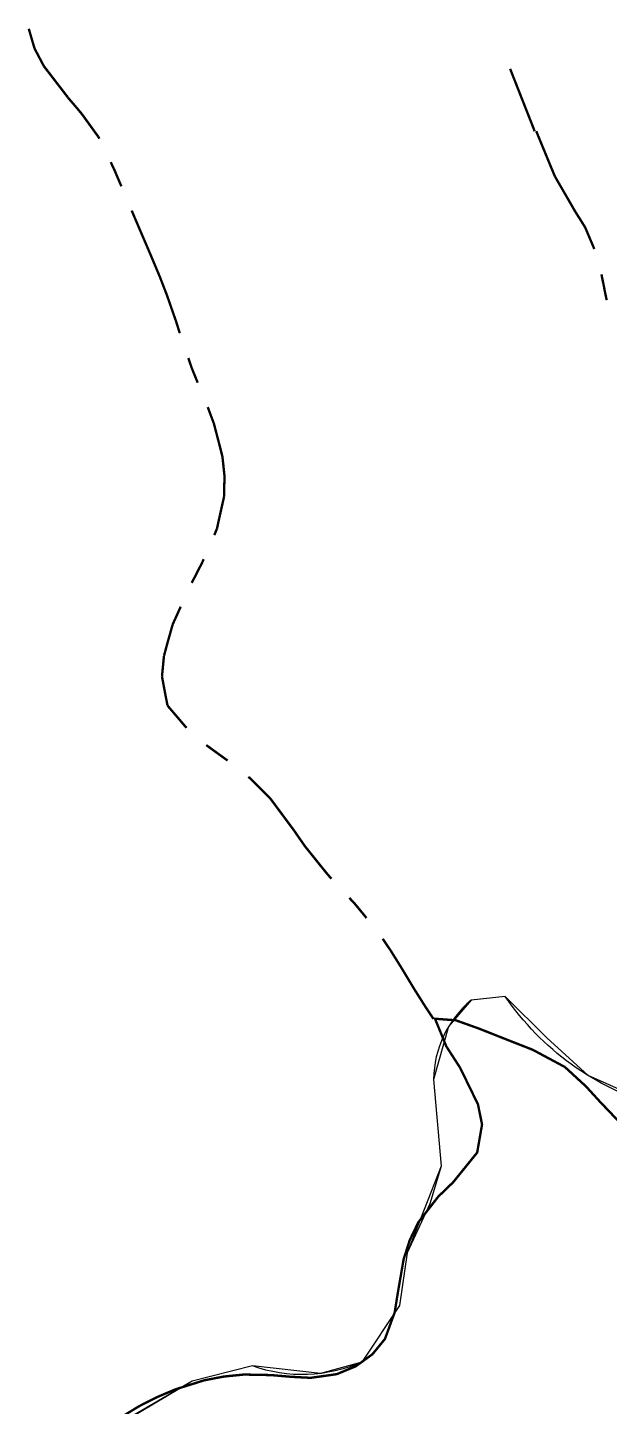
# Model space of a CAD drawing. Extents: x 204834 to 208707, y 4853033 to 4855981.
# Drawn here: x 208029.6 to 208073.7, y 4853220.5 to 4853325.1 of the extents above; entities that cross this region are included whole.
import ezdxf

# ---------------------------------------------------------------- set-up
doc = ezdxf.new("R2010")
doc.units = 0
doc.header["$LTSCALE"] = 1.5
doc.header["$MEASUREMENT"] = 0
for name, color, linetype in [('CD-MALHA-LOTES', 40, 'CONTINUOUS'), ('HD-CURSO-INTER', 170, 'CONTINUOUS'), ('HD-CURSO-PERENE', 170, 'CONTINUOUS'), ('RU-QUADRAS', 6, 'CONTINUOUS')]:
    doc.layers.add(name, color=color, linetype=linetype)

msp = doc.modelspace()

# ---------------------------------------------------------------- linework, layer by layer
at = {"layer": 'CD-MALHA-LOTES', "linetype": 'Continuous'}
msp.add_lwpolyline([(208077.27, 4853243.3), (208072.11, 4853245.59), (208068.96, 4853248.45), (208065.81, 4853251.6), (208063.23, 4853251.32), (208061.51, 4853249.31), (208060.37, 4853245.31), (208060.94, 4853238.72), (208060.08, 4853235.86), (208058.36, 4853232.14), (208057.79, 4853228.13), (208054.93, 4853223.84), (208051.78, 4853222.98), (208046.62, 4853223.55), (208042.04, 4853222.41), (208036.31, 4853218.98)], dxfattribs=at)
at = {"layer": 'HD-CURSO-INTER', "const_width": 0.18}
for points in [[(208029.65, 4853325.06), (208029.93, 4853324.1)], [(208029.93, 4853324.1), (208030.09, 4853323.56)], [(208030.09, 4853323.56), (208030.76, 4853322.29)], [(208030.76, 4853322.29), (208030.79, 4853322.23)], [(208030.79, 4853322.23), (208032.58, 4853319.9)], [(208066.18, 4853322.02), (208068.01, 4853317.37)], [(208032.58, 4853319.9), (208032.62, 4853319.84)], [(208032.62, 4853319.84), (208033.22, 4853319.14)], [(208033.22, 4853319.14), (208033.68, 4853318.59)], [(208033.68, 4853318.59), (208034.43, 4853317.55)], [(208034.43, 4853317.55), (208034.93, 4853316.86)], [(208034.93, 4853316.86), (208035, 4853316.72)], [(208068.01, 4853317.37), (208068.04, 4853317.28)], [(208068.16, 4853317.29), (208069.3, 4853314.52)], [(208035.87, 4853314.93), (208036.12, 4853314.41)], [(208036.12, 4853314.41), (208036.68, 4853313.1)], [(208069.3, 4853314.52), (208069.58, 4853313.85)], [(208069.58, 4853313.85), (208070.72, 4853311.88)], [(208037.46, 4853311.26), (208037.85, 4853310.34)], [(208070.72, 4853311.88), (208071.08, 4853311.25)], [(208071.08, 4853311.25), (208071.76, 4853310.17)], [(208037.85, 4853310.34), (208037.88, 4853310.27)], [(208037.88, 4853310.27), (208038.64, 4853308.5)], [(208071.76, 4853310.17), (208071.88, 4853309.97)], [(208071.88, 4853309.97), (208072.57, 4853308.34)], [(208038.64, 4853308.5), (208039.01, 4853307.63)], [(208039.01, 4853307.63), (208039.42, 4853306.65)], [(208039.42, 4853306.65), (208039.59, 4853306.25)], [(208039.59, 4853306.25), (208039.79, 4853305.73)], [(208073.11, 4853306.42), (208073.31, 4853305.44)], [(208039.79, 4853305.73), (208040.13, 4853304.85)], [(208040.13, 4853304.85), (208040.81, 4853302.9)], [(208073.31, 4853305.44), (208073.38, 4853305.06)], [(208073.38, 4853305.06), (208073.51, 4853304.46)], [(208040.81, 4853302.9), (208040.85, 4853302.78)], [(208040.85, 4853302.78), (208041.11, 4853301.95)], [(208041.76, 4853300.06), (208042.02, 4853299.3)], [(208042.02, 4853299.3), (208042.47, 4853298.19)], [(208043.23, 4853296.34), (208043.58, 4853295.41)], [(208043.58, 4853295.41), (208043.69, 4853295.12)], [(208043.69, 4853295.12), (208044.12, 4853293.48)], [(208044.12, 4853293.48), (208044.35, 4853292.56)], [(208044.35, 4853292.56), (208044.46, 4853291.52)], [(208044.46, 4853291.52), (208044.51, 4853291.05)], [(208044.49, 4853290.52), (208044.47, 4853289.54)], [(208044.51, 4853291.05), (208044.49, 4853290.52)], [(208044.47, 4853289.54), (208044.03, 4853287.57)], [(208043.94, 4853287.14), (208043.73, 4853286.62)], [(208044.03, 4853287.57), (208043.94, 4853287.14)], [(208042.73, 4853284.38), (208042.02, 4853283)], [(208042.93, 4853284.79), (208042.73, 4853284.38)], [(208041.18, 4853281.19), (208040.77, 4853280.28)], [(208040.57, 4853279.84), (208040.16, 4853278.38)], [(208040.77, 4853280.28), (208040.57, 4853279.84)], [(208040.16, 4853278.38), (208039.91, 4853277.45)], [(208039.91, 4853277.45), (208039.81, 4853276.42)], [(208039.81, 4853276.42), (208039.76, 4853275.89)], [(208039.76, 4853275.89), (208040.03, 4853274.44)], [(208040.03, 4853274.44), (208040.18, 4853273.68)], [(208040.18, 4853273.68), (208041.62, 4853271.99)], [(208043.12, 4853270.68), (208043.34, 4853270.52)], [(208043.34, 4853270.52), (208044.74, 4853269.51)], [(208046.31, 4853268.27), (208046.44, 4853268.17)], [(208046.44, 4853268.17), (208047.74, 4853266.87)], [(208047.74, 4853266.87), (208047.98, 4853266.63)], [(208047.98, 4853266.63), (208049.56, 4853264.5)], [(208049.56, 4853264.5), (208049.76, 4853264.23)], [(208049.76, 4853264.23), (208050.14, 4853263.68)], [(208050.14, 4853263.68), (208050.62, 4853262.99)], [(208050.62, 4853262.99), (208051.97, 4853261.31)], [(208051.97, 4853261.31), (208052.36, 4853260.83)], [(208052.36, 4853260.83), (208052.62, 4853260.54)], [(208053.98, 4853259.08), (208054.4, 4853258.63)], [(208054.4, 4853258.63), (208055.28, 4853257.56)], [(208056.51, 4853255.98), (208057.07, 4853255.15)], [(208057.07, 4853255.15), (208057.08, 4853255.14)], [(208057.08, 4853255.14), (208057.6, 4853254.31)], [(208057.6, 4853254.31), (208057.88, 4853253.86)], [(208057.88, 4853253.86), (208058.64, 4853252.6)], [(208058.64, 4853252.6), (208058.93, 4853252.12)], [(208058.93, 4853252.12), (208059.7, 4853250.9)], [(208059.7, 4853250.9), (208059.73, 4853250.85)], [(208059.73, 4853250.85), (208060.25, 4853250.07)], [(208060.25, 4853250.07), (208060.37, 4853249.89)]]:
    msp.add_lwpolyline(points, dxfattribs=at)
at = {"layer": 'HD-CURSO-PERENE', "const_width": 0.18}
msp.add_lwpolyline([(208074.64, 4853241.89), (208072.98, 4853243.63), (208071.94, 4853244.77), (208070.33, 4853246.25), (208067.88, 4853247.56), (208066.4, 4853248.14), (208063.77, 4853249.18), (208062.06, 4853249.79), (208060.48, 4853249.91), (208061.34, 4853247.81), (208062.39, 4853246.18), (208063.74, 4853243.41), (208064.05, 4853241.88), (208063.68, 4853239.75), (208061.85, 4853237.49), (208060.72, 4853236.4), (208059.21, 4853234.45), (208058.56, 4853233.1), (208058.1, 4853231.66), (208057.66, 4853229.12), (208057.42, 4853227.62), (208056.68, 4853225.6), (208055.73, 4853224.44), (208054.47, 4853223.53), (208053.03, 4853222.93), (208051.04, 4853222.65), (208049.54, 4853222.73), (208048.03, 4853222.86), (208045.97, 4853222.9), (208044.47, 4853222.75), (208042.99, 4853222.47), (208040.76, 4853221.77), (208039.37, 4853221.18), (208038.03, 4853220.5), (208035.71, 4853219.09)], dxfattribs=at)
at = {"layer": 'RU-QUADRAS', "color": 6, "linetype": 'Continuous'}
msp.add_lwpolyline([(208077.27, 4853243.3, -0.173799), (208065.81, 4853251.6), (208063.23, 4853251.32, 0.218463), (208060.37, 4853245.31), (208060.94, 4853238.72), (208058.36, 4853232.14), (208057.79, 4853228.13), (208054.93, 4853223.84, -0.190526), (208046.62, 4853223.55), (208042.04, 4853222.41), (208030.29, 4853215.54)], format="xyb", dxfattribs=at)

doc.saveas('drawing.dxf')
